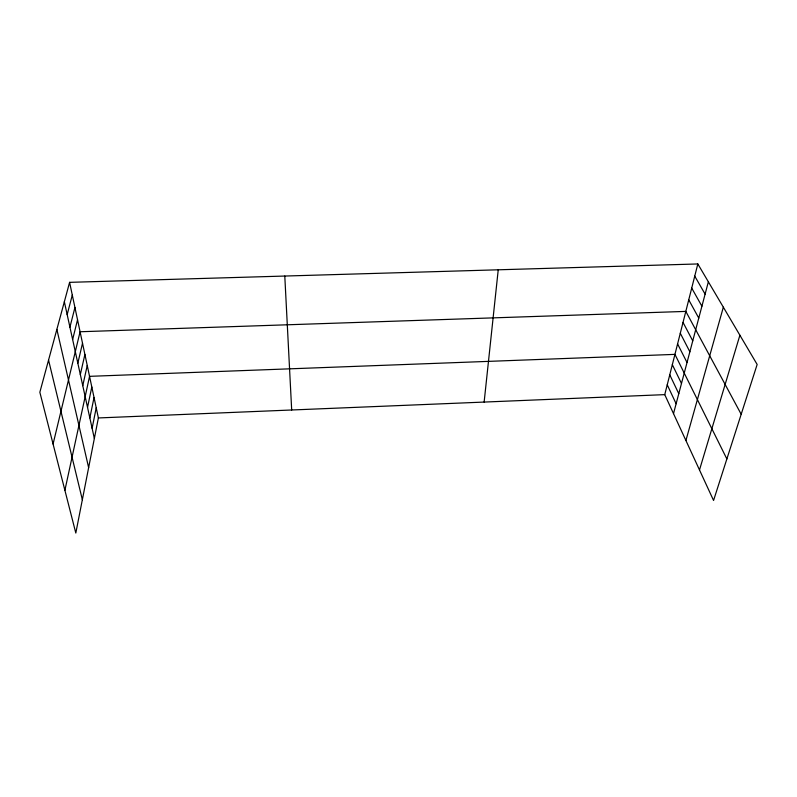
<?xml version="1.0" encoding="UTF-8"?>
<svg xmlns="http://www.w3.org/2000/svg" width="797" height="797" viewBox="0 0 797 797"><rect width="100%" height="100%" fill="white"/><g stroke="black" fill="none" stroke-linecap="round" stroke-linejoin="round"><path stroke-width="1.2" d="M484.138 402.067L498.235 269.804M69.598 282.347L98.38 417.947L75.815 533.044L39.85 392.254L69.598 282.347L697.823 263.956L757.15 364.468L713.564 500.456L664.748 394.635L697.823 263.956M92.113 428.298L96.228 407.805M89.842 417.917L94.046 397.494M87.521 407.357L91.814 387.013M64.896 490.285L89.553 376.343L674.939 354.376L726.864 458.952M82.768 385.668L87.242 365.484M80.318 374.53L84.9 354.436M77.837 363.193L82.519 343.198M53.08 444.029L80.089 331.751L685.818 311.398L741.19 414.261M72.637 339.522L77.538 319.746M69.927 327.168L74.938 307.512M67.167 314.576L72.298 295.049M673.515 413.623L708.364 281.809M685.908 440.492L723.347 307.184M699.497 469.951L739.895 335.228M98.38 417.947L664.748 394.635M694.745 276.141L705.106 294.113M691.716 288.096L701.908 306.207M688.738 299.851L698.77 318.073M683.029 322.416L692.752 340.857M680.289 333.246L689.863 351.786M677.589 343.905L687.024 362.525M672.329 364.687L681.485 383.477M669.759 374.829L678.785 393.688M667.238 384.812L676.125 403.74M48.557 360.095L82.35 499.719M56.866 329.4L88.636 467.64M64.348 301.734L94.355 438.499M284.788 276.051L291.682 409.987"/></g></svg>
